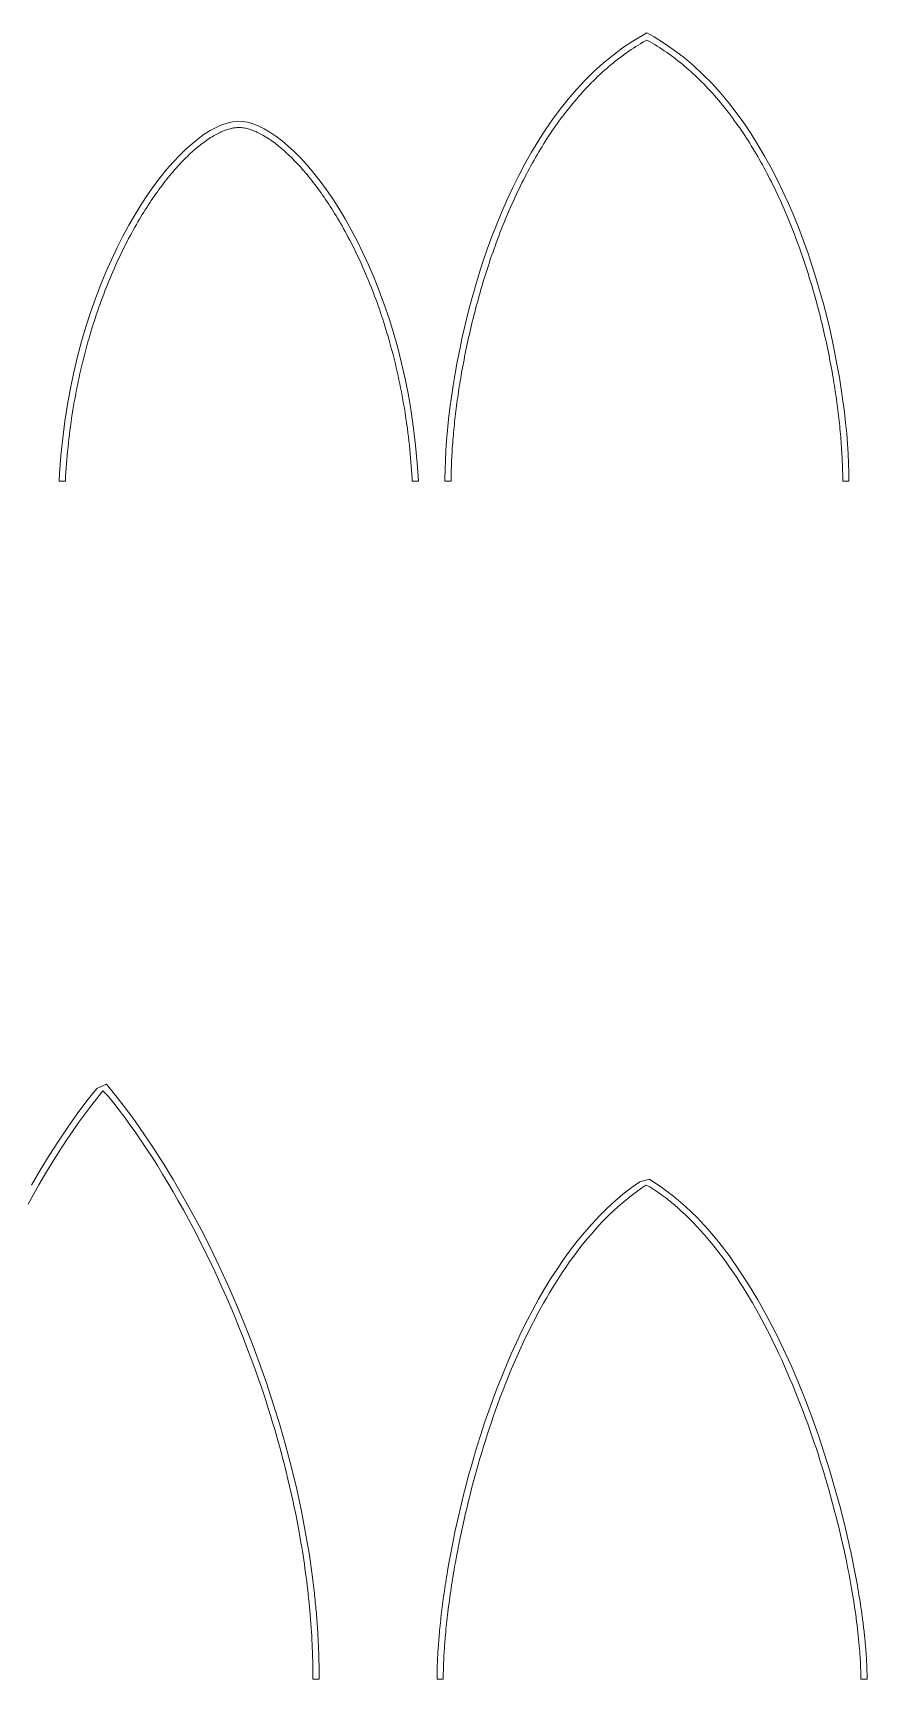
# Model space of a CAD drawing. Header units: inches. Extents: x -92.2 to -4.3, y -5886.5 to -5847.2.
# Drawn here: x -16.87 to -4.32, y -5885.46 to -5860.69 of the extents above; entities that cross this region are included whole.
import ezdxf

# ---------------------------------------------------------------- set-up
doc = ezdxf.new("R2010")
doc.units = ezdxf.units.IN
doc.header["$LTSCALE"] = 0.2
doc.header["$MEASUREMENT"] = 0
doc.layers.add('NAILERS', color=7, linetype='Continuous', lineweight=0)
doc.layers.add('SPIRE', color=7, linetype='Continuous', lineweight=0)

msp = doc.modelspace()

# ---------------------------------------------------------------- linework, layer by layer
at = {"layer": 'NAILERS', "color": 250, "lineweight": 0}
for points in [[(-4.589271, -5867.434739), (-4.590627, -5867.303265), (-4.594736, -5867.165331), (-4.601654, -5867.021311), (-4.61144, -5866.87158), (-4.624154, -5866.716515), (-4.639852, -5866.556489), (-4.658593, -5866.391879), (-4.680435, -5866.223061), (-4.705437, -5866.050408), (-4.733657, -5865.874297), (-4.765153, -5865.695104), (-4.799984, -5865.513203), (-4.838207, -5865.328969), (-4.879881, -5865.142779), (-4.925065, -5864.955007), (-4.973815, -5864.766029), (-5.026192, -5864.576221), (-5.082252, -5864.385956), (-5.142055, -5864.195612), (-5.205658, -5864.005563), (-5.27312, -5863.816185), (-5.344499, -5863.627853), (-5.419853, -5863.440942), (-5.499241, -5863.255828), (-5.582721, -5863.072886), (-5.670351, -5862.892492), (-5.762189, -5862.71502), (-5.858294, -5862.540846), (-5.958723, -5862.370346), (-6.063536, -5862.203895), (-6.17279, -5862.041868), (-6.286544, -5861.884641), (-6.404855, -5861.732589), (-6.527783, -5861.586087), (-6.655386, -5861.445511), (-6.787721, -5861.311235), (-6.924846, -5861.183637), (-7.066822, -5861.06309), (-7.213704, -5860.94997), (-7.365553, -5860.844652), (-7.522425, -5860.747512), (-7.62983, -5860.687143), (-7.842368, -5860.811345), (-7.995882, -5860.913978), (-8.144412, -5861.024539), (-8.288015, -5861.142652), (-8.426749, -5861.267942), (-8.560673, -5861.400034), (-8.689846, -5861.538551), (-8.814324, -5861.68312), (-8.934167, -5861.833364), (-9.049433, -5861.988908), (-9.160181, -5862.149376), (-9.266467, -5862.314394), (-9.368351, -5862.483586), (-9.465891, -5862.656577), (-9.559145, -5862.832991), (-9.648171, -5863.012453), (-9.733028, -5863.194588), (-9.813774, -5863.379019), (-9.890466, -5863.565373), (-9.963165, -5863.753273), (-10.031926, -5863.942344), (-10.09681, -5864.132211), (-10.157874, -5864.322499), (-10.215176, -5864.512831), (-10.268775, -5864.702833), (-10.318728, -5864.89213), (-10.365095, -5865.080345), (-10.407933, -5865.267105), (-10.447301, -5865.452032), (-10.483257, -5865.634752), (-10.515859, -5865.81489), (-10.545165, -5865.99207), (-10.571234, -5866.165917), (-10.594124, -5866.336056), (-10.613893, -5866.50211), (-10.630599, -5866.663705), (-10.644302, -5866.820466), (-10.655058, -5866.972017), (-10.662926, -5867.117982), (-10.667965, -5867.257987), (-10.670232, -5867.391655), (-10.670311, -5867.434739), (-10.669944, -5867.434739), (-10.669279, -5867.434739), (-10.668332, -5867.434739), (-10.667117, -5867.434739), (-10.665652, -5867.434739), (-10.66395, -5867.434739), (-10.662028, -5867.434739), (-10.659901, -5867.434739), (-10.657585, -5867.434739), (-10.655096, -5867.434739), (-10.652448, -5867.434739), (-10.649658, -5867.434739), (-10.64674, -5867.434739), (-10.643712, -5867.434739), (-10.640587, -5867.434739), (-10.637382, -5867.434739), (-10.634112, -5867.434739), (-10.630793, -5867.434739), (-10.62744, -5867.434739), (-10.624069, -5867.434739), (-10.620696, -5867.434739), (-10.617335, -5867.434739), (-10.614003, -5867.434739), (-10.610715, -5867.434739), (-10.607487, -5867.434739), (-10.604334, -5867.434739), (-10.601271, -5867.434739), (-10.598315, -5867.434739), (-10.595481, -5867.434739), (-10.592784, -5867.434739), (-10.59024, -5867.434739), (-10.587864, -5867.434739), (-10.585673, -5867.434739), (-10.583681, -5867.434739), (-10.581904, -5867.434739), (-10.580358, -5867.434739), (-10.579058, -5867.434739), (-10.57802, -5867.434739), (-10.577259, -5867.434739), (-10.576791, -5867.434739), (-10.576632, -5867.434739), (-10.576536, -5867.400848), (-10.576251, -5867.366598), (-10.575776, -5867.331997), (-10.575112, -5867.297053), (-10.57426, -5867.261776), (-10.573222, -5867.226174), (-10.571997, -5867.190256), (-10.570587, -5867.154031), (-10.568993, -5867.117508), (-10.567215, -5867.080694), (-10.565255, -5867.0436), (-10.563112, -5867.006234), (-10.560789, -5866.968605), (-10.558286, -5866.930721), (-10.555603, -5866.892592), (-10.552742, -5866.854225), (-10.549703, -5866.81563), (-10.546487, -5866.776816), (-10.543096, -5866.737791), (-10.539529, -5866.698565), (-10.535788, -5866.659145), (-10.531874, -5866.619541), (-10.527787, -5866.579761), (-10.523529, -5866.539815), (-10.519099, -5866.499711), (-10.5145, -5866.459458), (-10.509732, -5866.419064), (-10.504795, -5866.378538), (-10.499691, -5866.33789), (-10.49442, -5866.297128), (-10.488984, -5866.25626), (-10.483382, -5866.215296), (-10.477617, -5866.174244), (-10.471688, -5866.133113), (-10.465597, -5866.091912), (-10.459344, -5866.05065), (-10.452931, -5866.009335), (-10.446358, -5865.967976), (-10.439626, -5865.926582), (-10.432735, -5865.885161), (-10.425688, -5865.843724), (-10.418095, -5865.800064), (-10.409535, -5865.751974), (-10.400769, -5865.703886), (-10.391798, -5865.655806), (-10.382625, -5865.60774), (-10.37325, -5865.559695), (-10.363676, -5865.511675), (-10.353904, -5865.463688), (-10.343935, -5865.415739), (-10.333771, -5865.367834), (-10.323415, -5865.319979), (-10.312866, -5865.27218), (-10.302127, -5865.224444), (-10.2912, -5865.176776), (-10.280086, -5865.129182), (-10.268787, -5865.081668), (-10.257304, -5865.03424), (-10.245639, -5864.986905), (-10.233793, -5864.939667), (-10.221768, -5864.892534), (-10.209566, -5864.845511), (-10.197188, -5864.798605), (-10.184635, -5864.75182), (-10.17191, -5864.705164), (-10.159014, -5864.658642), (-10.145949, -5864.61226), (-10.132716, -5864.566025), (-10.119316, -5864.519942), (-10.105752, -5864.474017), (-10.092024, -5864.428256), (-10.078135, -5864.382666), (-10.064086, -5864.337251), (-10.049879, -5864.292019), (-10.035515, -5864.246976), (-10.020996, -5864.202126), (-10.006323, -5864.157477), (-9.991498, -5864.113035), (-9.976523, -5864.068804), (-9.961399, -5864.024792), (-9.946127, -5863.981004), (-9.93071, -5863.937446), (-9.915149, -5863.894125), (-9.897598, -5863.84601), (-9.878937, -5863.795679), (-9.860085, -5863.745664), (-9.84104, -5863.695966), (-9.821805, -5863.646587), (-9.80238, -5863.597528), (-9.782765, -5863.54879), (-9.762961, -5863.500375), (-9.742969, -5863.452284), (-9.72279, -5863.404519), (-9.702424, -5863.357081), (-9.681873, -5863.309971), (-9.661136, -5863.263192), (-9.640214, -5863.216743), (-9.619109, -5863.170628), (-9.597821, -5863.124846), (-9.576351, -5863.0794), (-9.554699, -5863.034291), (-9.532866, -5862.98952), (-9.510852, -5862.945089), (-9.48866, -5862.900999), (-9.466289, -5862.857251), (-9.443739, -5862.813848), (-9.421013, -5862.77079), (-9.398109, -5862.728078), (-9.37503, -5862.685715), (-9.351776, -5862.643701), (-9.328347, -5862.602039), (-9.304745, -5862.560728), (-9.280969, -5862.519772), (-9.257022, -5862.479171), (-9.232902, -5862.438926), (-9.208612, -5862.39904), (-9.184152, -5862.359513), (-9.159522, -5862.320347), (-9.134724, -5862.281543), (-9.109757, -5862.243102), (-9.084624, -5862.205027), (-9.059324, -5862.167318), (-9.033858, -5862.129978), (-9.008226, -5862.093006), (-8.982431, -5862.056405), (-8.953666, -5862.0163), (-8.924705, -5861.976666), (-8.895551, -5861.937502), (-8.866203, -5861.898811), (-8.836663, -5861.860594), (-8.806933, -5861.82285), (-8.777012, -5861.785582), (-8.746902, -5861.74879), (-8.716604, -5861.712474), (-8.686119, -5861.676637), (-8.655448, -5861.641278), (-8.624592, -5861.606399), (-8.593552, -5861.572), (-8.562328, -5861.538083), (-8.530923, -5861.504649), (-8.499337, -5861.471698), (-8.46757, -5861.439231), (-8.435625, -5861.407249), (-8.403502, -5861.375754), (-8.371201, -5861.344746), (-8.338725, -5861.314225), (-8.306073, -5861.284194), (-8.273247, -5861.254652), (-8.240249, -5861.225602), (-8.207078, -5861.197042), (-8.173737, -5861.168976), (-8.140225, -5861.141403), (-8.106544, -5861.114324), (-8.072695, -5861.087741), (-8.03868, -5861.061654), (-8.004498, -5861.036064), (-7.970151, -5861.010973), (-7.93564, -5860.98638), (-7.900967, -5860.962288), (-7.866131, -5860.938696), (-7.831134, -5860.915606), (-7.795978, -5860.893019), (-7.760662, -5860.870936), (-7.725188, -5860.849357), (-7.689557, -5860.828283), (-7.653771, -5860.807716), (-7.62983, -5860.794153), (-7.582008, -5860.821371), (-7.546325, -5860.842276), (-7.510799, -5860.863687), (-7.47543, -5860.885602), (-7.44022, -5860.908021), (-7.40517, -5860.930944), (-7.37028, -5860.954368), (-7.335553, -5860.978294), (-7.300987, -5861.00272), (-7.266586, -5861.027645), (-7.232349, -5861.053069), (-7.198278, -5861.07899), (-7.164373, -5861.105408), (-7.130636, -5861.132322), (-7.097068, -5861.15973), (-7.06367, -5861.187632), (-7.030442, -5861.216027), (-6.997386, -5861.244914), (-6.964503, -5861.274292), (-6.931793, -5861.304161), (-6.899258, -5861.334518), (-6.866899, -5861.365364), (-6.834716, -5861.396697), (-6.802711, -5861.428517), (-6.770885, -5861.460822), (-6.739239, -5861.493611), (-6.707773, -5861.526885), (-6.676489, -5861.560641), (-6.645388, -5861.594879), (-6.61447, -5861.629598), (-6.583737, -5861.664797), (-6.55319, -5861.700475), (-6.52283, -5861.736631), (-6.492657, -5861.773265), (-6.462673, -5861.810375), (-6.432879, -5861.84796), (-6.403275, -5861.88602), (-6.373864, -5861.924553), (-6.344645, -5861.963559), (-6.315619, -5862.003036), (-6.286789, -5862.042985), (-6.260007, -5862.080765), (-6.234321, -5862.117613), (-6.2088, -5862.154831), (-6.183444, -5862.192417), (-6.158255, -5862.23037), (-6.133233, -5862.268689), (-6.108378, -5862.307372), (-6.083692, -5862.346417), (-6.059175, -5862.385824), (-6.034828, -5862.425591), (-6.010652, -5862.465716), (-5.986647, -5862.506199), (-5.962814, -5862.547037), (-5.939154, -5862.588229), (-5.915667, -5862.629775), (-5.892355, -5862.671671), (-5.869217, -5862.713918), (-5.846255, -5862.756514), (-5.82347, -5862.799457), (-5.800861, -5862.842745), (-5.77843, -5862.886378), (-5.756178, -5862.930354), (-5.734105, -5862.974672), (-5.712212, -5863.019329), (-5.690499, -5863.064326), (-5.668968, -5863.10966), (-5.647619, -5863.15533), (-5.626453, -5863.201334), (-5.60547, -5863.247672), (-5.584672, -5863.294342), (-5.564058, -5863.341341), (-5.543631, -5863.38867), (-5.523389, -5863.436326), (-5.503335, -5863.484309), (-5.483468, -5863.532616), (-5.46379, -5863.581246), (-5.444302, -5863.630198), (-5.425003, -5863.679471), (-5.405895, -5863.729063), (-5.386978, -5863.778972), (-5.368254, -5863.829198), (-5.349722, -5863.879738), (-5.334113, -5863.922979), (-5.318648, -5863.966459), (-5.303328, -5864.010171), (-5.288155, -5864.054109), (-5.27313, -5864.098267), (-5.258255, -5864.14264), (-5.243531, -5864.187221), (-5.22896, -5864.232004), (-5.214544, -5864.276984), (-5.200285, -5864.322153), (-5.186183, -5864.367508), (-5.17224, -5864.41304), (-5.158459, -5864.458745), (-5.14484, -5864.504616), (-5.131385, -5864.550647), (-5.118096, -5864.596832), (-5.104975, -5864.643166), (-5.092022, -5864.689642), (-5.07924, -5864.736254), (-5.06663, -5864.782996), (-5.054194, -5864.829863), (-5.041933, -5864.876847), (-5.029849, -5864.923944), (-5.017943, -5864.971148), (-5.006217, -5865.018451), (-4.994673, -5865.065849), (-4.983312, -5865.113334), (-4.972136, -5865.160902), (-4.961147, -5865.208547), (-4.950345, -5865.256261), (-4.939733, -5865.30404), (-4.929312, -5865.351876), (-4.919084, -5865.399765), (-4.90905, -5865.4477), (-4.899212, -5865.495675), (-4.889572, -5865.543685), (-4.880131, -5865.591722), (-4.87089, -5865.639782), (-4.861851, -5865.687858), (-4.853017, -5865.735944), (-4.844388, -5865.784034), (-4.836349, -5865.829909), (-4.829249, -5865.87135), (-4.822306, -5865.912777), (-4.815521, -5865.954181), (-4.808895, -5865.995553), (-4.802428, -5866.036883), (-4.796122, -5866.078164), (-4.789977, -5866.119387), (-4.783994, -5866.160542), (-4.778174, -5866.201621), (-4.772518, -5866.242616), (-4.767027, -5866.283516), (-4.7617, -5866.324315), (-4.756541, -5866.365002), (-4.751548, -5866.405569), (-4.746723, -5866.446008), (-4.742068, -5866.486309), (-4.737582, -5866.526464), (-4.733266, -5866.566464), (-4.729122, -5866.6063), (-4.72515, -5866.645964), (-4.721352, -5866.685446), (-4.717727, -5866.724738), (-4.714277, -5866.763831), (-4.711002, -5866.802716), (-4.707905, -5866.841385), (-4.704984, -5866.879829), (-4.702242, -5866.918038), (-4.699678, -5866.956005), (-4.697295, -5866.99372), (-4.695092, -5867.031175), (-4.693071, -5867.068361), (-4.691232, -5867.105268), (-4.689577, -5867.141889), (-4.688105, -5867.178215), (-4.686819, -5867.214236), (-4.685718, -5867.249944), (-4.684804, -5867.285331), (-4.684078, -5867.320386), (-4.683539, -5867.355103), (-4.68319, -5867.389471), (-4.683031, -5867.423482), (-4.68295, -5867.434739), (-4.682583, -5867.434739), (-4.681918, -5867.434739), (-4.680971, -5867.434739), (-4.679756, -5867.434739), (-4.67829, -5867.434739), (-4.676589, -5867.434739), (-4.674667, -5867.434739), (-4.67254, -5867.434739), (-4.670224, -5867.434739), (-4.667735, -5867.434739), (-4.665087, -5867.434739), (-4.662297, -5867.434739), (-4.659379, -5867.434739), (-4.65635, -5867.434739), (-4.653226, -5867.434739), (-4.650021, -5867.434739), (-4.646751, -5867.434739), (-4.643432, -5867.434739), (-4.640079, -5867.434739), (-4.636708, -5867.434739), (-4.633335, -5867.434739), (-4.629974, -5867.434739), (-4.626642, -5867.434739), (-4.623354, -5867.434739), (-4.620126, -5867.434739), (-4.616973, -5867.434739), (-4.61391, -5867.434739), (-4.610954, -5867.434739), (-4.60812, -5867.434739), (-4.605423, -5867.434739), (-4.602879, -5867.434739), (-4.600503, -5867.434739), (-4.598312, -5867.434739), (-4.59632, -5867.434739), (-4.594543, -5867.434739), (-4.592997, -5867.434739), (-4.591697, -5867.434739), (-4.590659, -5867.434739), (-4.589898, -5867.434739), (-4.58943, -5867.434739)], [(-11.068621, -5867.432343), (-11.085898, -5867.162651), (-11.109973, -5866.89812), (-11.140542, -5866.638897), (-11.177299, -5866.385127), (-11.219937, -5866.136957), (-11.268153, -5865.894532), (-11.321639, -5865.657998), (-11.380091, -5865.427502), (-11.443204, -5865.203189), (-11.510671, -5864.985205), (-11.582187, -5864.773697), (-11.657446, -5864.56881), (-11.736144, -5864.37069), (-11.817973, -5864.179483), (-11.90263, -5863.995336), (-11.989808, -5863.818393), (-12.079202, -5863.648802), (-12.170507, -5863.486708), (-12.263416, -5863.332258), (-12.357624, -5863.185596), (-12.452827, -5863.046869), (-12.548717, -5862.916224), (-12.64499, -5862.793805), (-12.74134, -5862.67976), (-12.837462, -5862.574233), (-12.93305, -5862.477372), (-13.027798, -5862.389321), (-13.121402, -5862.310228), (-13.213555, -5862.240237), (-13.303951, -5862.179496), (-13.392287, -5862.128149), (-13.478255, -5862.086343), (-13.561551, -5862.054224), (-13.641868, -5862.031938), (-13.718902, -5862.019631), (-13.792659, -5862.017447), (-13.868197, -5862.025433), (-13.94715, -5862.043461), (-14.029212, -5862.071383), (-14.114076, -5862.109056), (-14.201439, -5862.156331), (-14.290994, -5862.213064), (-14.382436, -5862.279109), (-14.475458, -5862.354319), (-14.569757, -5862.438549), (-14.665025, -5862.531652), (-14.760959, -5862.633483), (-14.857251, -5862.743895), (-14.953597, -5862.862743), (-15.049691, -5862.98988), (-15.145227, -5863.125161), (-15.239901, -5863.26844), (-15.333406, -5863.419571), (-15.425437, -5863.578407), (-15.515688, -5863.744803), (-15.603855, -5863.918612), (-15.689631, -5864.09969), (-15.77271, -5864.287889), (-15.852788, -5864.483064), (-15.929559, -5864.685069), (-16.002718, -5864.893757), (-16.071958, -5865.108984), (-16.136974, -5865.330602), (-16.197461, -5865.558466), (-16.253113, -5865.79243), (-16.303626, -5866.032348), (-16.348692, -5866.278074), (-16.388007, -5866.529462), (-16.421265, -5866.786366), (-16.448161, -5867.04864), (-16.468388, -5867.316138), (-16.474869, -5867.432345), (-16.474412, -5867.432357), (-16.473553, -5867.432379), (-16.472316, -5867.43241), (-16.470726, -5867.432451), (-16.468808, -5867.4325), (-16.466587, -5867.432557), (-16.464087, -5867.43262), (-16.461333, -5867.432691), (-16.458349, -5867.432767), (-16.455161, -5867.432848), (-16.451793, -5867.432935), (-16.44827, -5867.433025), (-16.444617, -5867.433118), (-16.440857, -5867.433214), (-16.437016, -5867.433312), (-16.433119, -5867.433412), (-16.429191, -5867.433512), (-16.425255, -5867.433613), (-16.421336, -5867.433713), (-16.41746, -5867.433812), (-16.413652, -5867.433909), (-16.409934, -5867.434004), (-16.406334, -5867.434096), (-16.402874, -5867.434185), (-16.39958, -5867.434269), (-16.396477, -5867.434348), (-16.393589, -5867.434422), (-16.390941, -5867.434489), (-16.388557, -5867.43455), (-16.386463, -5867.434604), (-16.384682, -5867.434649), (-16.383241, -5867.434686), (-16.382163, -5867.434714), (-16.381472, -5867.434731), (-16.381195, -5867.434738), (-16.381188, -5867.434681), (-16.381185, -5867.434614), (-16.381182, -5867.434547), (-16.381179, -5867.43448), (-16.381176, -5867.434413), (-16.381173, -5867.434346), (-16.38117, -5867.434279), (-16.381167, -5867.434212), (-16.381164, -5867.434144), (-16.381161, -5867.434077), (-16.381158, -5867.43401), (-16.381155, -5867.433943), (-16.381151, -5867.433876), (-16.381148, -5867.433809), (-16.381145, -5867.433742), (-16.381141, -5867.433675), (-16.381138, -5867.433608), (-16.381134, -5867.433541), (-16.38113, -5867.433474), (-16.381127, -5867.433407), (-16.381123, -5867.43334), (-16.381119, -5867.433273), (-16.381115, -5867.433205), (-16.381111, -5867.433138), (-16.381106, -5867.433071), (-16.381102, -5867.433004), (-16.381097, -5867.432937), (-16.381093, -5867.43287), (-16.381088, -5867.432803), (-16.381083, -5867.432736), (-16.381078, -5867.432669), (-16.381073, -5867.432602), (-16.381067, -5867.432535), (-16.381062, -5867.432468), (-16.381056, -5867.432401), (-16.380584, -5867.423286), (-16.377089, -5867.359936), (-16.373196, -5867.296679), (-16.368906, -5867.233518), (-16.36422, -5867.170455), (-16.359139, -5867.107494), (-16.353662, -5867.044636), (-16.34779, -5866.981884), (-16.341524, -5866.919242), (-16.334864, -5866.856711), (-16.32781, -5866.794295), (-16.320363, -5866.731995), (-16.312523, -5866.669815), (-16.30429, -5866.607758), (-16.295666, -5866.545826), (-16.286651, -5866.484021), (-16.277244, -5866.422347), (-16.267447, -5866.360806), (-16.257259, -5866.2994), (-16.246682, -5866.238133), (-16.235715, -5866.177007), (-16.22436, -5866.116025), (-16.212616, -5866.055189), (-16.200484, -5865.994502), (-16.187965, -5865.933967), (-16.175058, -5865.873586), (-16.161764, -5865.813362), (-16.148085, -5865.753298), (-16.134019, -5865.693396), (-16.119568, -5865.633659), (-16.104732, -5865.57409), (-16.089511, -5865.514691), (-16.073906, -5865.455466), (-16.057917, -5865.396416), (-16.041545, -5865.337544), (-16.024791, -5865.278853), (-16.008486, -5865.223149), (-15.99299, -5865.171403), (-15.977225, -5865.119898), (-15.961192, -5865.068634), (-15.944892, -5865.017615), (-15.928325, -5864.966841), (-15.911493, -5864.916315), (-15.894396, -5864.86604), (-15.877036, -5864.816016), (-15.859413, -5864.766247), (-15.841528, -5864.716735), (-15.823382, -5864.66748), (-15.804976, -5864.618487), (-15.786312, -5864.569756), (-15.767388, -5864.521289), (-15.748208, -5864.473089), (-15.728771, -5864.425158), (-15.709079, -5864.377498), (-15.689132, -5864.330111), (-15.668931, -5864.282999), (-15.648478, -5864.236164), (-15.627772, -5864.189608), (-15.606816, -5864.143334), (-15.585609, -5864.097342), (-15.564153, -5864.051636), (-15.542449, -5864.006218), (-15.520498, -5863.961089), (-15.4983, -5863.916251), (-15.475856, -5863.871707), (-15.453168, -5863.827459), (-15.430236, -5863.783509), (-15.407061, -5863.739859), (-15.383644, -5863.69651), (-15.359986, -5863.653466), (-15.336088, -5863.610728), (-15.31195, -5863.568298), (-15.28952, -5863.529528), (-15.267715, -5863.492443), (-15.245776, -5863.455711), (-15.223706, -5863.419339), (-15.20151, -5863.383331), (-15.179192, -5863.347693), (-15.156755, -5863.31243), (-15.134204, -5863.277548), (-15.111544, -5863.243052), (-15.088777, -5863.208946), (-15.065908, -5863.175238), (-15.042942, -5863.141931), (-15.019882, -5863.109031), (-14.996732, -5863.076543), (-14.973497, -5863.044473), (-14.950181, -5863.012827), (-14.926787, -5862.981608), (-14.90332, -5862.950824), (-14.879784, -5862.920478), (-14.856183, -5862.890577), (-14.832521, -5862.861125), (-14.808803, -5862.832128), (-14.785031, -5862.803592), (-14.761211, -5862.775521), (-14.737346, -5862.747921), (-14.713441, -5862.720798), (-14.6895, -5862.694156), (-14.665526, -5862.668001), (-14.641524, -5862.642338), (-14.617498, -5862.617172), (-14.593452, -5862.59251), (-14.56939, -5862.568355), (-14.545316, -5862.544714), (-14.521235, -5862.521592), (-14.49715, -5862.498994), (-14.473065, -5862.476926), (-14.451181, -5862.457342), (-14.429359, -5862.438261), (-14.407604, -5862.419685), (-14.385924, -5862.401618), (-14.364323, -5862.384062), (-14.342808, -5862.367021), (-14.321384, -5862.350498), (-14.300059, -5862.334496), (-14.278837, -5862.319018), (-14.257726, -5862.304068), (-14.23673, -5862.289648), (-14.215857, -5862.275761), (-14.195111, -5862.262412), (-14.1745, -5862.249603), (-14.154028, -5862.237336), (-14.133703, -5862.225617), (-14.11353, -5862.214446), (-14.093515, -5862.203828), (-14.073664, -5862.193766), (-14.053984, -5862.184263), (-14.034479, -5862.175322), (-14.015157, -5862.166947), (-13.996023, -5862.159139), (-13.977084, -5862.151904), (-13.958345, -5862.145243), (-13.939812, -5862.139159), (-13.921492, -5862.133657), (-13.90339, -5862.128739), (-13.885513, -5862.124409), (-13.867866, -5862.120669), (-13.850456, -5862.117522), (-13.833288, -5862.114973), (-13.816369, -5862.113023), (-13.799704, -5862.111676), (-13.7833, -5862.110936), (-13.767142, -5862.110805), (-13.750854, -5862.111285), (-13.734304, -5862.112372), (-13.717496, -5862.114063), (-13.700437, -5862.116356), (-13.683132, -5862.119247), (-13.665589, -5862.122733), (-13.647813, -5862.126811), (-13.629809, -5862.131478), (-13.611584, -5862.13673), (-13.593145, -5862.142565), (-13.574496, -5862.148978), (-13.555644, -5862.155968), (-13.536596, -5862.163531), (-13.517356, -5862.171663), (-13.497932, -5862.180363), (-13.478328, -5862.189625), (-13.458552, -5862.199448), (-13.438609, -5862.209828), (-13.418505, -5862.220762), (-13.398246, -5862.232247), (-13.377838, -5862.244279), (-13.357288, -5862.256856), (-13.336601, -5862.269974), (-13.315783, -5862.283631), (-13.29484, -5862.297822), (-13.273779, -5862.312546), (-13.252605, -5862.327798), (-13.231325, -5862.343576), (-13.209944, -5862.359876), (-13.188468, -5862.376696), (-13.166904, -5862.394031), (-13.145257, -5862.41188), (-13.123534, -5862.430238), (-13.10174, -5862.449103), (-13.079882, -5862.468472), (-13.056732, -5862.489471), (-13.032644, -5862.511843), (-13.008559, -5862.534741), (-12.984479, -5862.55816), (-12.96041, -5862.582095), (-12.936355, -5862.606541), (-12.912319, -5862.631491), (-12.888306, -5862.656942), (-12.864319, -5862.682887), (-12.840362, -5862.709321), (-12.816441, -5862.736238), (-12.792559, -5862.763635), (-12.768719, -5862.791504), (-12.744927, -5862.819842), (-12.721186, -5862.848642), (-12.6975, -5862.877899), (-12.673874, -5862.907609), (-12.650311, -5862.937764), (-12.626815, -5862.968362), (-12.603391, -5862.999395), (-12.580043, -5863.030858), (-12.556774, -5863.062748), (-12.53359, -5863.095057), (-12.510493, -5863.12778), (-12.487488, -5863.160914), (-12.46458, -5863.194451), (-12.441771, -5863.228387), (-12.419067, -5863.262716), (-12.396471, -5863.297434), (-12.373988, -5863.332534), (-12.351621, -5863.368012), (-12.329375, -5863.403862), (-12.307254, -5863.440079), (-12.285261, -5863.476657), (-12.263401, -5863.513591), (-12.241678, -5863.550877), (-12.217819, -5863.592506), (-12.193813, -5863.635112), (-12.170046, -5863.678025), (-12.146521, -5863.721244), (-12.123238, -5863.764765), (-12.100198, -5863.808587), (-12.077401, -5863.852708), (-12.054849, -5863.897125), (-12.032542, -5863.941837), (-12.010482, -5863.986841), (-11.988669, -5864.032136), (-11.967104, -5864.077719), (-11.945789, -5864.123588), (-11.924723, -5864.169742), (-11.903908, -5864.216177), (-11.883346, -5864.262893), (-11.863035, -5864.309887), (-11.842979, -5864.357156), (-11.823176, -5864.404699), (-11.80363, -5864.452515), (-11.784339, -5864.500599), (-11.765306, -5864.548952), (-11.74653, -5864.59757), (-11.728014, -5864.646451), (-11.709757, -5864.695594), (-11.691762, -5864.744996), (-11.674027, -5864.794655), (-11.656556, -5864.84457), (-11.639348, -5864.894738), (-11.622404, -5864.945156), (-11.605725, -5864.995824), (-11.589313, -5865.046739), (-11.573167, -5865.097898), (-11.55729, -5865.1493), (-11.541681, -5865.200943), (-11.526068, -5865.253756), (-11.50915, -5865.312369), (-11.492614, -5865.371163), (-11.476461, -5865.430137), (-11.460691, -5865.489287), (-11.445306, -5865.548612), (-11.430305, -5865.608109), (-11.415689, -5865.667774), (-11.401458, -5865.727605), (-11.387613, -5865.7876), (-11.374153, -5865.847756), (-11.361081, -5865.90807), (-11.348395, -5865.968539), (-11.336097, -5866.029162), (-11.324187, -5866.089934), (-11.312665, -5866.150854), (-11.301532, -5866.211919), (-11.290788, -5866.273126), (-11.280433, -5866.334472), (-11.270469, -5866.395956), (-11.260894, -5866.457573), (-11.251711, -5866.519322), (-11.242919, -5866.5812), (-11.234519, -5866.643204), (-11.226511, -5866.705332), (-11.218895, -5866.76758), (-11.211673, -5866.829947), (-11.204844, -5866.892429), (-11.198409, -5866.955024), (-11.192368, -5867.017729), (-11.186721, -5867.080542), (-11.18147, -5867.143459), (-11.176615, -5867.206479), (-11.172156, -5867.269598), (-11.168093, -5867.332814), (-11.164427, -5867.396125), (-11.162508, -5867.432372), (-11.162502, -5867.432439), (-11.162496, -5867.432506), (-11.162491, -5867.432573), (-11.162486, -5867.43264), (-11.162481, -5867.432707), (-11.162476, -5867.432774), (-11.162471, -5867.432841), (-11.162466, -5867.432908), (-11.162462, -5867.432976), (-11.162457, -5867.433043), (-11.162453, -5867.43311), (-11.162449, -5867.433177), (-11.162445, -5867.433244), (-11.162441, -5867.433311), (-11.162437, -5867.433378), (-11.162433, -5867.433445), (-11.162429, -5867.433512), (-11.162426, -5867.433579), (-11.162422, -5867.433646), (-11.162418, -5867.433713), (-11.162415, -5867.43378), (-11.162412, -5867.433847), (-11.162408, -5867.433915), (-11.162405, -5867.433982), (-11.162402, -5867.434049), (-11.162399, -5867.434116), (-11.162396, -5867.434183), (-11.162393, -5867.43425), (-11.16239, -5867.434317), (-11.162387, -5867.434384), (-11.162384, -5867.434451), (-11.162381, -5867.434518), (-11.162378, -5867.434585), (-11.162375, -5867.434652), (-11.162372, -5867.434719), (-11.16226, -5867.434736), (-11.161744, -5867.434723), (-11.160829, -5867.434699), (-11.15954, -5867.434666), (-11.157902, -5867.434624), (-11.155939, -5867.434574), (-11.153677, -5867.434516), (-11.151139, -5867.434452), (-11.14835, -5867.43438), (-11.145336, -5867.434303), (-11.142121, -5867.434221), (-11.13873, -5867.434134), (-11.135186, -5867.434044), (-11.131516, -5867.43395), (-11.127743, -5867.433854), (-11.123893, -5867.433755), (-11.11999, -5867.433656), (-11.116059, -5867.433555), (-11.112124, -5867.433455), (-11.10821, -5867.433355), (-11.104342, -5867.433256), (-11.100545, -5867.433159), (-11.096843, -5867.433064), (-11.093261, -5867.432973), (-11.089823, -5867.432885), (-11.086555, -5867.432801), (-11.083481, -5867.432723), (-11.080626, -5867.43265), (-11.078014, -5867.432583), (-11.07567, -5867.432523), (-11.073619, -5867.432471), (-11.071886, -5867.432426), (-11.070495, -5867.432391), (-11.06947, -5867.432365), (-11.068838, -5867.432349)]]:
    msp.add_lwpolyline(points, close=True, dxfattribs=at)
at = {"layer": 'SPIRE', "color": 250, "lineweight": 0}
msp.add_lwpolyline([(-16.942217, -5878.314157), (-16.860733, -5878.166647), (-16.778301, -5878.021619), (-16.69496, -5877.879142), (-16.610747, -5877.739288), (-16.525701, -5877.602128), (-16.439859, -5877.467732), (-16.353261, -5877.336172), (-16.265943, -5877.207517), (-16.177945, -5877.08184), (-16.089304, -5876.95921), (-16.000059, -5876.839699), (-15.910248, -5876.723377), (-15.819908, -5876.610316), (-15.735696, -5876.688475), (-15.652409, -5876.793282), (-15.569305, -5876.901152), (-15.486436, -5877.011994), (-15.403852, -5877.125718), (-15.321607, -5877.242233), (-15.239752, -5877.361449), (-15.158339, -5877.483273), (-15.07742, -5877.607617), (-14.997047, -5877.734388), (-14.917271, -5877.863498), (-14.838145, -5877.994853), (-14.75972, -5878.128365), (-14.682049, -5878.263943), (-14.605183, -5878.401494), (-14.529175, -5878.54093), (-14.454075, -5878.682159), (-14.379936, -5878.825091), (-14.30681, -5878.969634), (-14.234749, -5879.115699), (-14.163805, -5879.263194), (-14.094029, -5879.412029), (-14.025473, -5879.562113), (-13.95819, -5879.713355), (-13.892231, -5879.865665), (-13.827649, -5880.018952), (-13.764494, -5880.173125), (-13.704953, -5880.322655), (-13.663598, -5880.429034), (-13.623044, -5880.535473), (-13.583293, -5880.641963), (-13.544345, -5880.748492), (-13.506204, -5880.855052), (-13.46887, -5880.961634), (-13.432347, -5881.068227), (-13.396636, -5881.174822), (-13.361738, -5881.28141), (-13.327657, -5881.387981), (-13.294393, -5881.494525), (-13.26195, -5881.601033), (-13.230328, -5881.707496), (-13.19953, -5881.813903), (-13.169557, -5881.920245), (-13.140413, -5882.026512), (-13.112097, -5882.132696), (-13.084614, -5882.238786), (-13.057964, -5882.344773), (-13.032149, -5882.450647), (-13.007172, -5882.556398), (-12.983034, -5882.662018), (-12.959737, -5882.767496), (-12.937284, -5882.872823), (-12.915676, -5882.97799), (-12.894915, -5883.082986), (-12.875003, -5883.187803), (-12.858295, -5883.279264), (-12.846795, -5883.344277), (-12.835626, -5883.409211), (-12.824788, -5883.474064), (-12.814283, -5883.538833), (-12.804109, -5883.603515), (-12.794268, -5883.66811), (-12.78476, -5883.732614), (-12.775586, -5883.797025), (-12.766745, -5883.861341), (-12.75824, -5883.92556), (-12.750069, -5883.989679), (-12.742233, -5884.053696), (-12.734733, -5884.117609), (-12.72757, -5884.181415), (-12.720743, -5884.245113), (-12.714254, -5884.3087), (-12.708102, -5884.372173), (-12.702289, -5884.435531), (-12.696814, -5884.498771), (-12.691678, -5884.561891), (-12.686881, -5884.624889), (-12.682425, -5884.687761), (-12.678309, -5884.750507), (-12.674533, -5884.813124), (-12.6711, -5884.875609), (-12.668007, -5884.937961), (-12.665258, -5885.000176), (-12.663805, -5885.036526), (-12.66321, -5885.052255), (-12.662637, -5885.067975), (-12.662087, -5885.083686), (-12.661559, -5885.099387), (-12.661054, -5885.115079), (-12.66057, -5885.130762), (-12.660109, -5885.146435), (-12.659671, -5885.1621), (-12.659255, -5885.177755), (-12.658861, -5885.1934), (-12.658489, -5885.209036), (-12.65814, -5885.224663), (-12.657813, -5885.24028), (-12.657508, -5885.255888), (-12.657226, -5885.271486), (-12.656965, -5885.287075), (-12.656728, -5885.302654), (-12.656512, -5885.318224), (-12.656318, -5885.333784), (-12.656147, -5885.349335), (-12.655998, -5885.364876), (-12.655871, -5885.380408), (-12.655766, -5885.39593), (-12.655684, -5885.411442), (-12.655624, -5885.426945), (-12.655585, -5885.442438), (-12.655585, -5885.457921), (-12.655353, -5885.46136), (-12.654466, -5885.46136), (-12.652944, -5885.46136), (-12.650839, -5885.46136), (-12.648203, -5885.46136), (-12.645088, -5885.46136), (-12.641548, -5885.46136), (-12.637635, -5885.46136), (-12.633401, -5885.46136), (-12.628899, -5885.46136), (-12.624181, -5885.46136), (-12.619299, -5885.46136), (-12.614307, -5885.46136), (-12.609256, -5885.46136), (-12.6042, -5885.46136), (-12.59919, -5885.46136), (-12.59428, -5885.46136), (-12.589521, -5885.46136), (-12.584966, -5885.46136), (-12.580668, -5885.46136), (-12.576679, -5885.46136), (-12.573051, -5885.46136), (-12.569838, -5885.46136), (-12.567091, -5885.46136), (-12.564863, -5885.46136), (-12.563207, -5885.46136), (-12.562175, -5885.46136), (-12.561819, -5885.46136), (-12.561819, -5885.445628), (-12.561864, -5885.429894), (-12.561921, -5885.414159), (-12.562, -5885.398423), (-12.562102, -5885.382685), (-12.562226, -5885.366945), (-12.562372, -5885.351204), (-12.562541, -5885.335462), (-12.562733, -5885.319719), (-12.562946, -5885.303975), (-12.563182, -5885.288229), (-12.563441, -5885.272482), (-12.563721, -5885.256735), (-12.564024, -5885.240986), (-12.564349, -5885.225237), (-12.564695, -5885.209486), (-12.565064, -5885.193735), (-12.565455, -5885.177983), (-12.565868, -5885.16223), (-12.566303, -5885.146476), (-12.56676, -5885.130722), (-12.567239, -5885.114967), (-12.567739, -5885.099212), (-12.568261, -5885.083456), (-12.568805, -5885.067699), (-12.569371, -5885.051943), (-12.569958, -5885.036185), (-12.570726, -5885.016378), (-12.572118, -5884.982394), (-12.57361, -5884.948409), (-12.575201, -5884.914423), (-12.576892, -5884.880436), (-12.578681, -5884.846449), (-12.580568, -5884.812462), (-12.582553, -5884.778476), (-12.584635, -5884.744491), (-12.586815, -5884.710507), (-12.589091, -5884.676525), (-12.591464, -5884.642545), (-12.593933, -5884.608568), (-12.596497, -5884.574594), (-12.599157, -5884.540623), (-12.601912, -5884.506656), (-12.604761, -5884.472693), (-12.607704, -5884.438734), (-12.610742, -5884.404781), (-12.613872, -5884.370833), (-12.617096, -5884.336891), (-12.620413, -5884.302955), (-12.623821, -5884.269025), (-12.627322, -5884.235103), (-12.630914, -5884.201187), (-12.634598, -5884.16728), (-12.638372, -5884.133381), (-12.642237, -5884.09949), (-12.662706, -5883.93166), (-12.710024, -5883.597211), (-12.765601, -5883.264193), (-12.829069, -5882.932984), (-12.90006, -5882.603962), (-12.978207, -5882.277503), (-13.063141, -5881.953985), (-13.154496, -5881.633784), (-13.251902, -5881.317279), (-13.354992, -5881.004847), (-13.463399, -5880.696863), (-13.576755, -5880.393707), (-13.69469, -5880.095755), (-13.816839, -5879.803384), (-13.942833, -5879.516972), (-14.072303, -5879.236895), (-14.204883, -5878.963531), (-14.340205, -5878.697258), (-14.4779, -5878.438452), (-14.6176, -5878.18749), (-14.758939, -5877.94475), (-14.901547, -5877.71061), (-15.045058, -5877.485445), (-15.189103, -5877.269635), (-15.333315, -5877.063555), (-15.477325, -5876.867583), (-15.620766, -5876.682096), (-15.76327, -5876.507471), (-15.909744, -5876.572261), (-16.056925, -5876.759611), (-16.201975, -5876.954527), (-16.344775, -5877.156651), (-16.485206, -5877.365624), (-16.623148, -5877.581086), (-16.758482, -5877.80268), (-16.891088, -5878.030046)], dxfattribs=at)
msp.add_lwpolyline([(-4.317066, -5885.46136), (-4.317099, -5885.444658), (-4.317197, -5885.427802), (-4.31736, -5885.410792), (-4.317589, -5885.393631), (-4.317884, -5885.376319), (-4.318243, -5885.358857), (-4.318669, -5885.341246), (-4.319159, -5885.323487), (-4.319715, -5885.305582), (-4.320337, -5885.287531), (-4.321024, -5885.269335), (-4.321776, -5885.250996), (-4.322593, -5885.232515), (-4.323477, -5885.213892), (-4.324425, -5885.195129), (-4.325439, -5885.176226), (-4.326518, -5885.157185), (-4.327663, -5885.138007), (-4.328873, -5885.118692), (-4.330149, -5885.099243), (-4.33149, -5885.079659), (-4.332896, -5885.059942), (-4.334368, -5885.040094), (-4.335939, -5885.019671), (-4.337728, -5884.997216), (-4.339597, -5884.974601), (-4.341548, -5884.951828), (-4.34358, -5884.928896), (-4.345693, -5884.90581), (-4.347887, -5884.882568), (-4.350163, -5884.859174), (-4.352519, -5884.835628), (-4.354956, -5884.811933), (-4.357474, -5884.788089), (-4.360073, -5884.764098), (-4.362753, -5884.739961), (-4.365514, -5884.715681), (-4.368355, -5884.691258), (-4.371277, -5884.666694), (-4.374281, -5884.64199), (-4.377364, -5884.617149), (-4.380529, -5884.592171), (-4.383774, -5884.567057), (-4.3871, -5884.54181), (-4.390506, -5884.516431), (-4.393993, -5884.490921), (-4.39756, -5884.465282), (-4.402314, -5884.431784), (-4.409067, -5884.385406), (-4.416075, -5884.338635), (-4.423339, -5884.291479), (-4.430858, -5884.243947), (-4.438632, -5884.196046), (-4.446661, -5884.147786), (-4.454945, -5884.099175), (-4.463484, -5884.05022), (-4.472277, -5884.000931), (-4.481324, -5883.951315), (-4.490625, -5883.901381), (-4.500181, -5883.851138), (-4.50999, -5883.800593), (-4.520053, -5883.749754), (-4.53037, -5883.698632), (-4.54094, -5883.647232), (-4.551763, -5883.595565), (-4.56284, -5883.543638), (-4.574169, -5883.491459), (-4.585751, -5883.439038), (-4.597586, -5883.386381), (-4.609673, -5883.333499), (-4.622013, -5883.280398), (-4.662584, -5883.111564), (-4.728687, -5882.85287), (-4.800494, -5882.590913), (-4.877985, -5882.326599), (-4.961143, -5882.060834), (-5.049949, -5881.794523), (-5.144384, -5881.528571), (-5.24443, -5881.263885), (-5.350068, -5881.001369), (-5.461279, -5880.74193), (-5.578046, -5880.486472), (-5.700349, -5880.235902), (-5.82817, -5879.991125), (-5.96149, -5879.753046), (-6.100291, -5879.522572), (-6.244555, -5879.300607), (-6.394262, -5879.088057), (-6.549395, -5878.885828), (-6.709934, -5878.694825), (-6.875861, -5878.515954), (-7.047158, -5878.35012), (-7.223806, -5878.19823), (-7.405786, -5878.061188), (-7.59308, -5877.9399), (-7.737989, -5877.978048), (-7.865956, -5878.068766), (-7.990909, -5878.165973), (-8.112864, -5878.269414), (-8.231839, -5878.378835), (-8.347852, -5878.49398), (-8.46092, -5878.614595), (-8.571062, -5878.740424), (-8.678294, -5878.871213), (-8.782635, -5879.006706), (-8.884102, -5879.14665), (-8.982712, -5879.290789), (-9.078483, -5879.438867), (-9.171434, -5879.590631), (-9.261581, -5879.745824), (-9.348942, -5879.904193), (-9.433536, -5880.065483), (-9.515378, -5880.229437), (-9.594488, -5880.395802), (-9.670883, -5880.564323), (-9.74458, -5880.734744), (-9.815597, -5880.906811), (-9.883952, -5881.080269), (-9.949662, -5881.254862), (-9.990584, -5881.367775), (-10.029334, -5881.477852), (-10.067062, -5881.588147), (-10.103773, -5881.698599), (-10.139471, -5881.809143), (-10.174161, -5881.919719), (-10.207846, -5882.030263), (-10.240532, -5882.140713), (-10.272222, -5882.251005), (-10.302921, -5882.361079), (-10.332633, -5882.47087), (-10.361363, -5882.580318), (-10.389115, -5882.689358), (-10.415893, -5882.797928), (-10.441701, -5882.905966), (-10.466545, -5883.01341), (-10.490428, -5883.120196), (-10.513354, -5883.226263), (-10.535329, -5883.331547), (-10.556356, -5883.435986), (-10.57644, -5883.539517), (-10.595585, -5883.642079), (-10.613795, -5883.743608), (-10.629712, -5883.835959), (-10.636954, -5883.879206), (-10.644023, -5883.92223), (-10.650917, -5883.965027), (-10.657638, -5884.007591), (-10.664186, -5884.049918), (-10.670561, -5884.092002), (-10.676764, -5884.133838), (-10.682795, -5884.175422), (-10.688654, -5884.216747), (-10.694343, -5884.25781), (-10.69986, -5884.298604), (-10.705207, -5884.339125), (-10.710384, -5884.379368), (-10.715392, -5884.419328), (-10.72023, -5884.458999), (-10.724899, -5884.498376), (-10.729399, -5884.537455), (-10.733732, -5884.57623), (-10.737896, -5884.614696), (-10.741893, -5884.652848), (-10.745723, -5884.690681), (-10.749386, -5884.72819), (-10.752883, -5884.76537), (-10.756056, -5884.800435), (-10.758777, -5884.831663), (-10.761376, -5884.86264), (-10.763856, -5884.893363), (-10.766214, -5884.923828), (-10.768453, -5884.954034), (-10.770571, -5884.983975), (-10.77257, -5885.01365), (-10.774449, -5885.043055), (-10.776208, -5885.072187), (-10.777849, -5885.101043), (-10.779371, -5885.129619), (-10.780774, -5885.157913), (-10.782058, -5885.185921), (-10.783225, -5885.21364), (-10.784273, -5885.241066), (-10.785204, -5885.268198), (-10.786017, -5885.29503), (-10.786713, -5885.321561), (-10.787292, -5885.347788), (-10.787754, -5885.373706), (-10.7881, -5885.399313), (-10.788329, -5885.424605), (-10.788442, -5885.44958), (-10.788321, -5885.46136), (-10.787353, -5885.46136), (-10.785519, -5885.46136), (-10.782903, -5885.46136), (-10.779588, -5885.46136), (-10.775659, -5885.46136), (-10.771197, -5885.46136), (-10.766287, -5885.46136), (-10.761012, -5885.46136), (-10.755456, -5885.46136), (-10.7497, -5885.46136), (-10.74383, -5885.46136), (-10.737928, -5885.46136), (-10.732077, -5885.46136), (-10.726361, -5885.46136), (-10.720864, -5885.46136), (-10.715668, -5885.46136), (-10.710858, -5885.46136), (-10.706515, -5885.46136), (-10.702725, -5885.46136), (-10.699569, -5885.46136), (-10.697132, -5885.46136), (-10.695496, -5885.46136), (-10.694746, -5885.46136), (-10.694675, -5885.443532), (-10.694531, -5885.41834), (-10.69427, -5885.392883), (-10.69389, -5885.367163), (-10.693393, -5885.341184), (-10.69278, -5885.31495), (-10.69205, -5885.288465), (-10.691204, -5885.261733), (-10.690242, -5885.234757), (-10.689166, -5885.207542), (-10.687974, -5885.18009), (-10.686668, -5885.152406), (-10.685248, -5885.124493), (-10.683715, -5885.096356), (-10.682068, -5885.067997), (-10.680308, -5885.039421), (-10.678436, -5885.010632), (-10.676452, -5884.981633), (-10.674357, -5884.952428), (-10.67215, -5884.923021), (-10.669833, -5884.893415), (-10.667405, -5884.863615), (-10.664867, -5884.833623), (-10.66222, -5884.803445), (-10.661962, -5884.80055), (-10.661962, -5884.800537), (-10.661962, -5884.800525), (-10.661962, -5884.800513), (-10.661961, -5884.800501), (-10.661961, -5884.800489), (-10.661961, -5884.800478), (-10.66196, -5884.800467), (-10.66196, -5884.800455), (-10.661959, -5884.800444), (-10.661958, -5884.800433), (-10.661957, -5884.800422), (-10.661956, -5884.800411), (-10.661955, -5884.800401), (-10.661953, -5884.800389), (-10.661951, -5884.800378), (-10.661949, -5884.800367), (-10.661947, -5884.800356), (-10.661944, -5884.800344), (-10.661941, -5884.800332), (-10.661938, -5884.80032), (-10.661935, -5884.800308), (-10.661931, -5884.800295), (-10.661571, -5884.796327), (-10.657722, -5884.754592), (-10.653668, -5884.712525), (-10.649412, -5884.670134), (-10.644953, -5884.62743), (-10.640294, -5884.584421), (-10.635434, -5884.541119), (-10.630375, -5884.497531), (-10.625117, -5884.453669), (-10.619663, -5884.409541), (-10.614012, -5884.365157), (-10.608165, -5884.320527), (-10.602124, -5884.275661), (-10.59589, -5884.230568), (-10.589463, -5884.185258), (-10.582845, -5884.13974), (-10.576035, -5884.094025), (-10.569037, -5884.048122), (-10.561849, -5884.00204), (-10.554474, -5883.95579), (-10.546912, -5883.90938), (-10.539164, -5883.862821), (-10.531231, -5883.816122), (-10.523115, -5883.769294), (-10.512472, -5883.709244), (-10.495488, -5883.61632), (-10.477862, -5883.523295), (-10.459601, -5883.430204), (-10.440715, -5883.337083), (-10.421214, -5883.243968), (-10.401107, -5883.150896), (-10.380403, -5883.057903), (-10.359111, -5882.965024), (-10.33724, -5882.872296), (-10.314801, -5882.779755), (-10.291802, -5882.687436), (-10.268252, -5882.595376), (-10.244161, -5882.503611), (-10.219538, -5882.412177), (-10.194392, -5882.32111), (-10.168732, -5882.230446), (-10.142569, -5882.140221), (-10.11591, -5882.050471), (-10.088766, -5881.961233), (-10.061146, -5881.872541), (-10.033058, -5881.784433), (-10.004513, -5881.696945), (-9.975519, -5881.610112), (-9.943613, -5881.51682), (-9.908474, -5881.41664), (-9.872798, -5881.317538), (-9.836589, -5881.219522), (-9.799851, -5881.122601), (-9.762588, -5881.026785), (-9.724804, -5880.932081), (-9.686502, -5880.838499), (-9.647688, -5880.746047), (-9.608365, -5880.654733), (-9.568537, -5880.564567), (-9.528208, -5880.475557), (-9.487383, -5880.387712), (-9.446065, -5880.301041), (-9.404258, -5880.215552), (-9.361966, -5880.131254), (-9.319194, -5880.048156), (-9.275946, -5879.966267), (-9.232225, -5879.885594), (-9.188035, -5879.806147), (-9.143381, -5879.727935), (-9.098267, -5879.650966), (-9.052697, -5879.575249), (-9.006674, -5879.500793), (-8.956819, -5879.422359), (-8.904785, -5879.342907), (-8.852261, -5879.265131), (-8.79925, -5879.189037), (-8.74576, -5879.11463), (-8.691794, -5879.041916), (-8.637359, -5878.970901), (-8.582459, -5878.90159), (-8.5271, -5878.833989), (-8.471288, -5878.768104), (-8.415027, -5878.703939), (-8.358323, -5878.641501), (-8.30118, -5878.580795), (-8.243606, -5878.521827), (-8.185604, -5878.464602), (-8.12718, -5878.409126), (-8.06834, -5878.355405), (-8.009088, -5878.303444), (-7.949431, -5878.253248), (-7.889372, -5878.204824), (-7.828918, -5878.158176), (-7.768075, -5878.113311), (-7.706846, -5878.070234), (-7.645238, -5878.028951), (-7.584834, -5878.05481), (-7.524893, -5878.093471), (-7.465199, -5878.134046), (-7.405758, -5878.17653), (-7.346576, -5878.220918), (-7.287658, -5878.267204), (-7.229009, -5878.315383), (-7.170634, -5878.36545), (-7.112539, -5878.417399), (-7.054728, -5878.471226), (-6.997208, -5878.526924), (-6.939983, -5878.584488), (-6.883059, -5878.643914), (-6.826441, -5878.705195), (-6.770134, -5878.768327), (-6.714144, -5878.833304), (-6.658476, -5878.900121), (-6.603135, -5878.968772), (-6.548126, -5879.039252), (-6.493455, -5879.111556), (-6.439127, -5879.185679), (-6.385147, -5879.261614), (-6.33152, -5879.339358), (-6.278485, -5879.418551), (-6.230483, -5879.492243), (-6.182866, -5879.567262), (-6.135639, -5879.643599), (-6.088807, -5879.721246), (-6.042374, -5879.800194), (-5.996344, -5879.880434), (-5.950721, -5879.961958), (-5.905511, -5880.044756), (-5.860716, -5880.128819), (-5.816341, -5880.214141), (-5.772391, -5880.30071), (-5.72887, -5880.388519), (-5.685782, -5880.47756), (-5.643131, -5880.567822), (-5.600922, -5880.659298), (-5.559159, -5880.751979), (-5.517847, -5880.845856), (-5.476989, -5880.94092), (-5.43659, -5881.037163), (-5.396654, -5881.134575), (-5.357186, -5881.233149), (-5.318189, -5881.332875), (-5.279669, -5881.433745), (-5.242854, -5881.532426), (-5.210427, -5881.621294), (-5.178465, -5881.710763), (-5.146979, -5881.800797), (-5.115979, -5881.89136), (-5.085476, -5881.982415), (-5.055479, -5882.073925), (-5.026001, -5882.165854), (-4.99705, -5882.258165), (-4.968637, -5882.350822), (-4.940773, -5882.443787), (-4.913469, -5882.537024), (-4.886734, -5882.630497), (-4.860579, -5882.724169), (-4.835015, -5882.818003), (-4.810051, -5882.911963), (-4.785699, -5883.006012), (-4.761969, -5883.100113), (-4.738871, -5883.19423), (-4.716416, -5883.288326), (-4.694614, -5883.382365), (-4.673476, -5883.47631), (-4.653011, -5883.570124), (-4.633231, -5883.66377), (-4.617037, -5883.742856), (-4.605131, -5883.802538), (-4.593556, -5883.861927), (-4.582314, -5883.921005), (-4.571407, -5883.979754), (-4.560837, -5884.038157), (-4.550607, -5884.096194), (-4.540719, -5884.153847), (-4.531174, -5884.211099), (-4.521976, -5884.267931), (-4.513126, -5884.324325), (-4.504626, -5884.380262), (-4.49648, -5884.435725), (-4.488689, -5884.490695), (-4.481254, -5884.545154), (-4.47418, -5884.599083), (-4.467467, -5884.652466), (-4.461118, -5884.705282), (-4.455135, -5884.757515), (-4.449521, -5884.809145), (-4.444277, -5884.860156), (-4.439406, -5884.910528), (-4.434911, -5884.960243), (-4.430792, -5885.009283), (-4.428382, -5885.03996), (-4.426912, -5885.059534), (-4.425506, -5885.078991), (-4.424162, -5885.098329), (-4.422882, -5885.117547), (-4.421666, -5885.136643), (-4.420514, -5885.155616), (-4.419425, -5885.174466), (-4.4184, -5885.19319), (-4.41744, -5885.211788), (-4.416544, -5885.230259), (-4.415712, -5885.2486), (-4.414945, -5885.266811), (-4.414242, -5885.284892), (-4.413605, -5885.302839), (-4.413033, -5885.320653), (-4.412526, -5885.338331), (-4.412084, -5885.355873), (-4.411708, -5885.373278), (-4.411398, -5885.390544), (-4.411154, -5885.40767), (-4.410975, -5885.424655), (-4.410863, -5885.441497), (-4.410817, -5885.458196), (-4.410498, -5885.46136), (-4.409274, -5885.46136), (-4.407208, -5885.46136), (-4.404384, -5885.46136), (-4.400885, -5885.46136), (-4.396795, -5885.46136), (-4.392197, -5885.46136), (-4.387174, -5885.46136), (-4.38181, -5885.46136), (-4.376188, -5885.46136), (-4.370391, -5885.46136), (-4.364503, -5885.46136), (-4.358607, -5885.46136), (-4.352787, -5885.46136), (-4.347125, -5885.46136), (-4.341705, -5885.46136), (-4.336611, -5885.46136), (-4.331926, -5885.46136), (-4.327733, -5885.46136), (-4.324115, -5885.46136), (-4.321156, -5885.46136), (-4.318939, -5885.46136), (-4.317548, -5885.46136)], close=True, dxfattribs=at)

doc.saveas('drawing.dxf')
